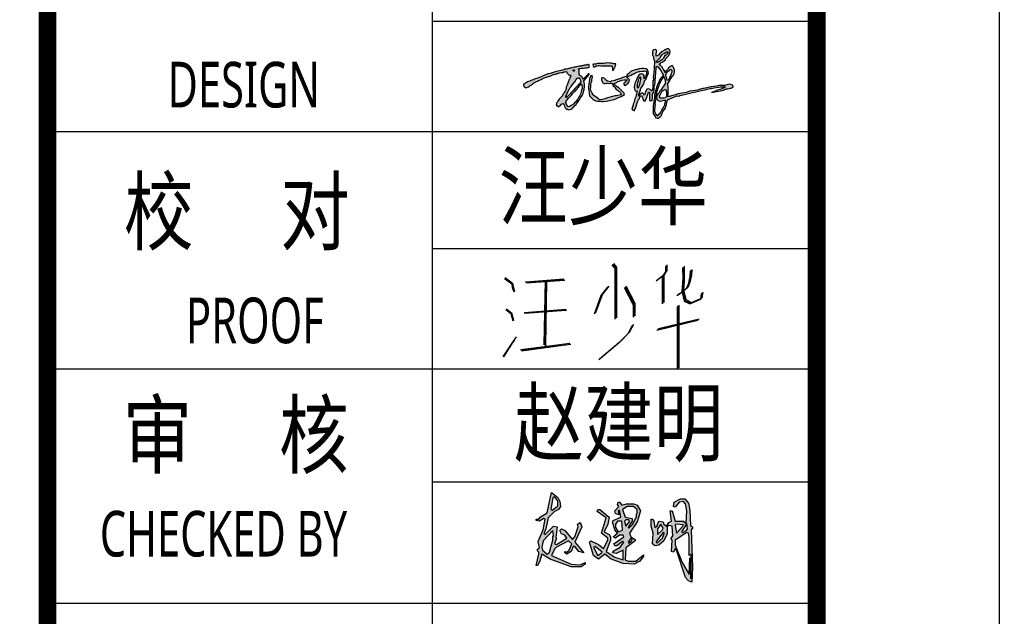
# Model space of a CAD drawing. Header units: inches. Extents: x -3733042 to -3450527, y 579159 to 997713.
# Drawn here: x -3651308 to -3643265, y 648555 to 653457 of the extents above; entities that cross this region are included whole.
import ezdxf
from ezdxf.enums import TextEntityAlignment as Align

# ---------------------------------------------------------------- set-up
doc = ezdxf.new("R2010")
doc.units = ezdxf.units.IN
doc.header["$LTSCALE"] = 1000
doc.header["$MEASUREMENT"] = 0
doc.linetypes.add('LENGSHUI', pattern=[22, 20, -1, 0, -1])
doc.layers.get('0').update_dxf_attribs({"lineweight": 18})
for name, color, linetype, lineweight in [('0-TK', 4, 'Continuous', 18), ('00签名', 7, 'LENGSHUI', 18), ('PUB_TITLE', 153, 'Continuous', 18)]:
    doc.layers.add(name, color=color, linetype=linetype, lineweight=lineweight)
doc.styles.add('-黑体', font='', dxfattribs={"width": 0.7})
doc.styles.get('-黑体').set_extended_font_data('微软雅黑')

# ---------------------------------------------------------------- blocks, each defined once
blk = doc.blocks.new('A$C41BB26E9')
for p, q in [((782.5, 752.9), (802.8, 727.4)), ((787.3, 758), (807.6, 732.5)), ((794, 763), (814.2, 737.6)), ((802.8, 727.4), (802.8, 361.9)), ((807.6, 732.5), (807.6, 366.9)), ((814.2, 737.6), (814.2, 372)), ((1172, 708), (1149.4, 674.8)), ((1178.7, 713.1), (1156.1, 679.9)), ((1167.2, 743.3), (1167.2, 702.9)), ((1172, 748.3), (1172, 708)), ((1178.7, 753.4), (1178.7, 713.1)), ((1290.1, 732.4), (1291.6, 663)), ((1294.9, 737.5), (1296.4, 668.1)), ((1301.6, 742.6), (1303, 673.2)), ((1345.4, 709.9), (1343.3, 669.7)), ((1350.1, 715), (1348.1, 674.8)), ((1356.8, 720), (1354.7, 679.8)), ((8.4, 655.9), (60.8, 616.3)), ((11.7, 657.9), (64, 618.3)), ((13.7, 661.4), (66, 621.8)), ((158.3, 630.4), (432.3, 650.9)), ((161.6, 631.6), (435.5, 652.1)), ((166, 622.8), (440, 643.3)), ((169.3, 623.9), (443.3, 644.4)), ((300.8, 641.1), (292.8, 177)), ((304, 642.2), (296.1, 178.2)), ((1144.7, 669.7), (1100.7, 635.3)), ((1149.4, 674.8), (1105.5, 640.4)), ((1156.1, 679.9), (1112.2, 645.5)), ((1167.2, 702.9), (1144.7, 669.7)), ((1144.9, 670.1), (1144.9, 471.6)), ((1149.7, 675.2), (1149.7, 476.7)), ((1156.4, 680.2), (1156.4, 481.7)), ((1291.6, 663), (1290.9, 621)), ((1296.4, 668.1), (1295.6, 626.1)), ((1303, 673.2), (1302.3, 631.1)), ((1343.3, 669.7), (1330.7, 615.1)), ((1348.1, 674.8), (1335.5, 620.1)), ((1354.7, 679.8), (1342.2, 625.2)), ((60.8, 616.3), (64.9, 590.8)), ((64, 618.3), (68.1, 592.8)), ((64.9, 590.8), (76.1, 558.1)), ((66, 621.8), (70.1, 596.2)), ((68.1, 592.8), (79.3, 560.1)), ((70.1, 596.2), (81.3, 563.6)), ((308.5, 633.4), (300.6, 169.4)), ((311.8, 634.6), (303.9, 170.5)), ((748.2, 590.3), (702, 532)), ((753, 595.4), (706.8, 537.1)), ((759.7, 600.5), (713.5, 542.1)), ((869.7, 590.8), (935.4, 466.1)), ((874.4, 595.9), (940.2, 471.1)), ((881.1, 601), (946.8, 476.2)), ((1317.4, 580.4), (1273.9, 544.2)), ((1322.2, 585.5), (1278.6, 549.3)), ((1290.9, 621), (1285, 563.4)), ((1328.9, 590.5), (1285.3, 554.4)), ((1295.6, 626.1), (1289.7, 568.5)), ((1289.7, 568.5), (1306.8, 497.5)), ((1302.3, 631.1), (1296.4, 573.6)), ((1296.4, 573.6), (1313.4, 502.6)), ((1330.7, 615.1), (1317.4, 580.4)), ((1335.5, 620.1), (1322.2, 585.5)), ((1342.2, 625.2), (1328.9, 590.5)), ((702, 532), (653.4, 398.3)), ((706.8, 537.1), (658.1, 403.4)), ((713.5, 542.1), (664.8, 408.5)), ((1273.9, 544.2), (1250.2, 530.9)), ((1278.6, 549.3), (1255, 536)), ((1285.3, 554.4), (1261.7, 541.1)), ((1285, 563.4), (1302, 492.4)), ((1306.8, 497.5), (1347.3, 477.7)), ((1313.4, 502.6), (1354, 482.8)), ((1342.5, 472.7), (1421.6, 505.1)), ((1347.3, 477.7), (1426.3, 510.2)), ((1354, 482.8), (1433, 515.3)), ((1421.6, 505.1), (1426.7, 545.7)), ((1426.3, 510.2), (1431.5, 550.8)), ((1433, 515.3), (1438.2, 555.9)), ((17.9, 431.4), (53.6, 401.8)), ((21.1, 433.3), (56.9, 403.7)), ((23.1, 436.8), (58.8, 407.2)), ((150.1, 409.6), (447.6, 431.8)), ((153.4, 410.7), (450.9, 432.9)), ((156, 404.6), (453.5, 426.9)), ((159.3, 405.8), (456.8, 428)), ((935.4, 466.1), (935.4, 376.7)), ((940.2, 471.1), (940.2, 381.8)), ((946.8, 476.2), (946.8, 386.9)), ((1251.7, 453), (1252.2, 0)), ((1256.4, 458.1), (1257, 5.1)), ((1263.1, 463.2), (1263.7, 10.2)), ((1302, 492.4), (1342.5, 472.7)), ((53.6, 401.8), (69, 349.7)), ((56.9, 403.7), (72.2, 351.7)), ((58.8, 407.2), (74.2, 355.1)), ((1106.3, 283.6), (1399.8, 355.3)), ((1111.1, 288.6), (1404.6, 360.3)), ((1117.8, 293.7), (1411.2, 365.4)), ((926.2, 312.4), (895.9, 256.6)), ((931, 317.5), (900.7, 261.7)), ((937.6, 322.5), (907.4, 266.7)), ((0.4, 95.1), (94.8, 235.1)), ((3.2, 91.3), (81.4, 212.8)), ((5.2, 94.8), (83.4, 216.3)), ((895.9, 256.6), (827.7, 186.6)), ((900.7, 261.7), (832.5, 191.7)), ((907.4, 266.7), (839.2, 196.8)), ((0, 89.3), (78.2, 210.8)), ((58.4, 180.4), (73.8, 204.9)), ((61.7, 182.3), (77, 206.8)), ((63.6, 185.8), (79, 210.3)), ((123, 141.9), (475.4, 188.5)), ((126.3, 143), (478.7, 189.7)), ((130.7, 134.2), (483.1, 180.9)), ((134, 135.4), (486.4, 182)), ((827.7, 186.6), (687.4, 67.8)), ((832.5, 191.7), (692.2, 72.9)), ((839.2, 196.8), (698.9, 77.9))]:
    blk.add_line(p, q)
blk = doc.blocks.new('WZQ')
h = blk.add_hatch(color=256)
h.paths.add_polyline_path([(11296, 18321), (11272, 18339), (11273, 18447), (11289, 18516), (11289, 18568), (11289, 18629), (11283, 18671), (11257, 18685), (11245, 18715), (11245, 18745), (11261, 18767), (11293, 18771), (11349, 18773), (11435, 18791), (11561, 18811), (11689, 18819), (11822, 18829), (11930, 18849), (11992, 18879), (12014, 18944), (12003, 18996), (11994, 19030), (11983, 19051), (11962, 19062), (11912, 19056), (11892, 19049), (11839, 19041), (11790, 19023), (11759, 19017), (11723, 19015), (11670, 19005), (11608, 18994), (11569, 18986), (11530, 18975), (11443, 18958), (11427, 18954), (11386, 18954), (11295, 18936), (11271, 18932), (11185, 18915), (11086, 18898), (11047, 18882), (10977, 18871), (10907, 18860), (10823, 18851), (10717, 18827), (10661, 18801), (10599, 18795), (10557, 18778), (10531, 18769), (10455, 18748), (10386, 18735), (10352, 18727), (10220, 18723), (10188, 18691), (10156, 18687), (9976, 18643), (9864, 18619), (9744, 18595), (9543, 18527), (9327, 18471), (9251, 18447), (9179, 18423), (9047, 18387), (8903, 18335), (8771, 18279), (8682, 18243), (8370, 18105), (8273, 18069), (8111, 18040), (7978, 17955), (7864, 17931), (7723, 17875), (7642, 17846), (7553, 17814), (7488, 17778), (7415, 17729), (7371, 17693), (7294, 17664), (7270, 17604), (7261, 17577), (7268, 17542), (7284, 17516), (7295, 17492), (7317, 17467), (7344, 17448), (7412, 17404), (7468, 17395), (7523, 17404), (7639, 17467), (7711, 17515), (7749, 17540), (7826, 17577), (7867, 17620), (7928, 17657), (8002, 17721), (8056, 17762), (8120, 17791), (8204, 17834), (8280, 17872), (8357, 17917), (8417, 17939), (8546, 17985), (8611, 18021), (8657, 18044), (8765, 18093), (8838, 18128), (8916, 18142), (8992, 18171), (9068, 18202), (9170, 18233), (9246, 18258), (9412, 18333), (9471, 18351), (9562, 18372), (9615, 18385), (9669, 18400), (9745, 18435), (9826, 18448), (9865, 18458), (10017, 18479), (10065, 18496), (10130, 18494), (10162, 18519), (10205, 18535), (10244, 18535), (10340, 18562), (10358, 18568), (10396, 18495), (10411, 18465), (10442, 18423), (10466, 18393), (10478, 18371), (10502, 18345), (10536, 18325), (10589, 18304), (10605, 18299), (10649, 18293), (10668, 18293), (10651, 18221), (10645, 18183), (10633, 18146), (10626, 18118), (10614, 18091), (10602, 18059), (10580, 18011), (10567, 17978), (10536, 17911), (10520, 17864), (10465, 17722), (10431, 17648), (10412, 17581), (10393, 17533), (10372, 17496), (10348, 17421), (10345, 17344), (10340, 17312), (10308, 17253), (10284, 17179), (10249, 17128), (10200, 17049), (10167, 16978), (10134, 16936), (10110, 16894), (10077, 16833), (10049, 16786), (9941, 16654), (9842, 16560), (9753, 16419), (9701, 16330), (9654, 16269), (9645, 16208), (9631, 16147), (9734, 16053), (9800, 16010), (9838, 16034), (9870, 16085), (9936, 16123), (10016, 16203), (10059, 16236), (10124, 16259), (10162, 16259), (10186, 16175), (10214, 16081), (10251, 15996), (10280, 15944), (10331, 15869), (10360, 15836), (10435, 15836), (10468, 15818), (10538, 15808), (10703, 15850), (10778, 15897), (10844, 15959), (10938, 16085), (11065, 16189), (11098, 16236), (11145, 16306), (11173, 16363), (11249, 16476), (11291, 16518), (11385, 16659), (11498, 16837), (11559, 16974), (11620, 17195), (11649, 17275), (11672, 17472), (11672, 17557), (11658, 17674), (11634, 17773), (11611, 17886), (11987, 18332), (11987, 18389), (11926, 18389), (11893, 18337), (11762, 18201), (11710, 18130), (11639, 18069), (11573, 18013), (11545, 18039), (11507, 18108), (11485, 18141), (11430, 18202), (11388, 18251), (11355, 18271), (11309, 18304)], flags=0)
h.paths.add_polyline_path([(10874, 18586), (10854, 18607), (10839, 18647), (10829, 18673), (10863, 18686), (10905, 18691), (10937, 18667), (10935, 18637), (10927, 18614), (10918, 18593)], flags=0)
h.paths.add_polyline_path([(11115, 18044), (11200, 18096), (11284, 18103), (11327, 18035), (11379, 17934), (11401, 17891), (11405, 17862), (11395, 17810), (11320, 17712), (11255, 17657), (11203, 17576), (11037, 17419), (10998, 17354), (10861, 17211), (10724, 17078), (10665, 17003), (10643, 16974), (10509, 16843), (10444, 16762), (10366, 16687), (10340, 16677), (10324, 16688), (10327, 16707), (10330, 16785), (10362, 16866), (10388, 16928), (10408, 16990), (10454, 17071), (10483, 17153), (10584, 17306), (10626, 17403), (10708, 17472), (10760, 17559), (10812, 17647), (10844, 17664), (10962, 17804), (11063, 17976)], flags=0)
h.paths.add_polyline_path([(11421, 17667), (11439, 17667), (11472, 17601), (11498, 17479), (11491, 17331), (11428, 17110), (11391, 16984), (11299, 16793), (11195, 16623), (11129, 16527), (11051, 16390), (10955, 16317), (10867, 16210), (10701, 16110), (10597, 16040), (10497, 16010), (10427, 16051), (10412, 16103), (10398, 16158), (10350, 16235), (10335, 16306), (10298, 16365), (10346, 16424), (10409, 16516), (10520, 16630), (10612, 16730), (10719, 16852), (10833, 16988), (10926, 17091), (10992, 17147), (11018, 17206), (11133, 17287), (11166, 17372), (11225, 17431), (11273, 17505), (11358, 17586)], flags=0)
h.paths.add_polyline_path([(12180, 17834), (12190, 17952), (12226, 18065), (12244, 18165), (12216, 18281), (12211, 18280), (12111, 18244), (12053, 18136), (12028, 18032), (12028, 17895), (11995, 17812), (11985, 17647), (11954, 17431), (11954, 17318), (11976, 17205), (11995, 17028), (12026, 16806), (12149, 16684), (12235, 16589), (12321, 16525), (12475, 16453), (12602, 16425), (12752, 16412), (12919, 16407), (13006, 16389), (13214, 16425), (13350, 16453), (13454, 16471), (13668, 16525), (13781, 16552), (13926, 16593), (14116, 16693), (14311, 16756), (14425, 16824), (14534, 16915), (14511, 17005), (14398, 17123), (14275, 17232), (14148, 17354), (14080, 17418), (13989, 17486), (13921, 17544), (13813, 17608), (13754, 17608), (13835, 17708), (13985, 17775), (14062, 17839), (14184, 17875), (14348, 17943), (14547, 17952), (14656, 17961), (14724, 17961), (14701, 17902), (14656, 17866), (14606, 17825), (14574, 17771), (14497, 17708), (14484, 17640), (14547, 17581), (14620, 17544), (14683, 17626), (14815, 17717), (14846, 17780), (14887, 17875), (14892, 17961), (14774, 18088), (14715, 18165), (14629, 18188), (14420, 18129), (14252, 18061), (14180, 18043), (13953, 17957), (13872, 17911), (13613, 17852), (13522, 17816), (13445, 17830), (13323, 17862), (13182, 17948), (13124, 18047), (13001, 18097), (12910, 18097), (12897, 18043), (12897, 17948), (12938, 17839), (12974, 17744), (13078, 17703), (13151, 17703), (13223, 17717), (13287, 17712), (13386, 17698), (13495, 17712), (13577, 17708), (13645, 17703), (13677, 17658), (13699, 17558), (13790, 17490), (13876, 17372), (13953, 17268), (14026, 17223), (14107, 17155), (14180, 17110), (14230, 17064), (14284, 16983), (14293, 16915), (14275, 16874), (14062, 16833), (13931, 16801), (13858, 16801), (13677, 16752), (13318, 16652), (13133, 16598), (13051, 16575), (12960, 16543), (12833, 16530), (12752, 16521), (12670, 16589), (12579, 16675), (12471, 16724), (12366, 16811), (12316, 16865), (12212, 17010), (12194, 17046), (12108, 17200), (12094, 17313), (12112, 17467), (12112, 17649), (12144, 17735)], flags=0)
h.paths.add_polyline_path([(13906, 19102), (13861, 19120), (13760, 19117), (13689, 19138), (13596, 19167), (13519, 19164), (13457, 19161), (13252, 19173), (13165, 19164), (13028, 19141), (12945, 19141), (12853, 19129), (12722, 19126), (12594, 19126), (12529, 19114), (12484, 19099), (12428, 19093), (12359, 19093), (12312, 19079), (12273, 19062), (12290, 18957), (12317, 18896), (12417, 18896), (12484, 18940), (12528, 18962), (12583, 18974), (12667, 19001), (12750, 19001), (12844, 18968), (12966, 18974), (13127, 18974), (13282, 18974), (13476, 18968), (13598, 18968), (13642, 18907), (13670, 18785), (13675, 18691), (13675, 18658), (13682, 18631), (13735, 18667), (13771, 18714), (13795, 18799), (13850, 18852), (13870, 18906), (13882, 19001)], flags=0)
h.paths.add_polyline_path([(16098, 18038), (16129, 18100), (16150, 18163), (16197, 18303), (16266, 18420), (16256, 18554), (16209, 18671), (16092, 18741), (15931, 18781), (15780, 18771), (15606, 18741), (15495, 18714), (15408, 18694), (15328, 18678), (15247, 18651), (15013, 18580), (14949, 18510), (14852, 18426), (14758, 18346), (14721, 18314), (14717, 18259), (14747, 18229), (14824, 18211), (14884, 18250), (15017, 18293), (15112, 18357), (15202, 18391), (15322, 18469), (15579, 18550), (15656, 18571), (15836, 18576), (15939, 18576), (16051, 18597), (16137, 18567), (16137, 18430), (16094, 18323), (16051, 18156), (15991, 18070), (15939, 18061), (15927, 18134), (15961, 18199), (15978, 18233), (15918, 18314), (15832, 18361), (15742, 18396), (15661, 18374), (15562, 18306), (15519, 18233), (15463, 18113), (15429, 18040), (15377, 17907), (15309, 17779), (15253, 17581), (15232, 17414), (15296, 17213), (15360, 17149), (15450, 17157), (15455, 17114), (15371, 16861), (15356, 16740), (15288, 16589), (15273, 16498), (15227, 16362), (15167, 16203), (15159, 16143), (15106, 16022), (15076, 15871), (15121, 15788), (15250, 15735), (15295, 15818), (15348, 15946), (15371, 16067), (15424, 16234), (15484, 16385), (15560, 16521), (15613, 16627), (15651, 16717), (15711, 16808), (15764, 16838), (15832, 16672), (15870, 16566), (15923, 16453), (16044, 16438), (16089, 16559), (16173, 16732), (16195, 16838), (16271, 17080), (16347, 17080), (16347, 16967), (16339, 16740), (16339, 16619), (16347, 16460), (16452, 16460), (16543, 16483), (16558, 16717), (16558, 16853), (16566, 16929), (16634, 17057), (16672, 17216), (16672, 17299), (16672, 17495), (16725, 17601), (16747, 17745), (16760, 17911), (16769, 18101), (16769, 18261), (16799, 18368), (16803, 18475), (16803, 18572), (16833, 18669), (16818, 18752), (16828, 18927), (16927, 18921), (17067, 18761), (17147, 18621), (17214, 18535), (17257, 18437), (17300, 18370), (17317, 18350), (17317, 18321), (17291, 18255), (17187, 18107), (17111, 18028), (17039, 17854), (16936, 17648), (16881, 17489), (16802, 17216), (16737, 16974), (16706, 16876), (16718, 16832), (16701, 16760), (16690, 16659), (16667, 16570), (16651, 16448), (16645, 16342), (16634, 16237), (16612, 16053), (16606, 15870), (16595, 15736), (16595, 15597), (16601, 15541), (16651, 15469), (16701, 15380), (16745, 15313), (16807, 15219), (16896, 15191), (16985, 15202), (17035, 15241), (17118, 15297), (17180, 15375), (17230, 15491), (17252, 15536), (17308, 15675), (17391, 15792), (17486, 15931), (17519, 16048), (17553, 16181), (17592, 16337), (17619, 16437), (17669, 16509), (17855, 16627), (18010, 16697), (18220, 16760), (18297, 16802), (18444, 16795), (18514, 16837), (18851, 16914), (19140, 16985), (19438, 17056), (19679, 17098), (19955, 17176), (20330, 17247), (20486, 17282), (20706, 17324), (20769, 17324), (20986, 17388), (21315, 17424), (21457, 17459), (21612, 17459), (21789, 17473), (21747, 17402), (21669, 17360), (21485, 17289), (21173, 17183), (21032, 17126), (20805, 17048), (21676, 17218), (21867, 17303), (21952, 17303), (22186, 17367), (22271, 17388), (22370, 17459), (22328, 17565), (22165, 17629), (22087, 17650), (21740, 17551), (21534, 17551), (21363, 17550), (21173, 17508), (20982, 17473), (20840, 17452), (20784, 17445), (20479, 17381), (20238, 17324), (20175, 17324), (19912, 17268), (19792, 17225), (19452, 17169), (19240, 17133), (18978, 17048), (18687, 16999), (18397, 16942), (18198, 16879), (18021, 16829), (17745, 16758), (17667, 16737), (17681, 16886), (17674, 17112), (17674, 17232), (17688, 17480), (17660, 17615), (17653, 17692), (17788, 17870), (17839, 17984), (17902, 18086), (18004, 18228), (18101, 18330), (18152, 18523), (18141, 18652), (18119, 18725), (18079, 18849), (18021, 18944), (17966, 18984), (17915, 18969), (17875, 18951), (17845, 18915), (17718, 18813), (17659, 18736), (17641, 18670), (17520, 18583), (17477, 18513), (17447, 18495), (17414, 18601), (17371, 18674), (17334, 18725), (17298, 18783), (17265, 18842), (17199, 18926), (17141, 18999), (17075, 19053), (17031, 19086), (17130, 19148), (17170, 19199), (17305, 19265), (17407, 19331), (17487, 19407), (17502, 19473), (17737, 19711), (17801, 19871), (17824, 20009), (17812, 20089), (17697, 20181), (17606, 20181), (17525, 20135), (17405, 20072), (17227, 19974), (17066, 19820), (16992, 19745), (16894, 19699), (16825, 19671), (16814, 19825), (16843, 19951), (16871, 20049), (16751, 20146), (16636, 20123), (16579, 20095), (16550, 19986), (16550, 19871), (16556, 19768), (16596, 19665), (16665, 19407), (16705, 19350), (16688, 18776), (16665, 18450), (16613, 18175), (16642, 18008), (16585, 17888), (16585, 17716), (16585, 17493), (16573, 17349), (16533, 17212), (16504, 17143), (16424, 17235), (16378, 17275), (16258, 17315), (16158, 17276), (16110, 17171), (16053, 17114), (16012, 16928), (15988, 16863), (15923, 16936), (15826, 17017), (15745, 16985), (15680, 16928), (15591, 16863), (15542, 16782), (15607, 16985), (15680, 17179), (15729, 17333), (15769, 17406), (15899, 17617), (15972, 17787), (15967, 17855), (16051, 17954)], flags=0)
h.paths.add_polyline_path([(15710, 17994), (15702, 17894), (15679, 17829), (15663, 17749), (15644, 17676), (15629, 17611), (15602, 17546), (15587, 17499), (15560, 17415), (15475, 17388), (15464, 17434), (15445, 17519), (15445, 17580), (15456, 17626), (15475, 17733), (15491, 17795), (15514, 17860), (15529, 17937), (15548, 17987), (15568, 18036), (15594, 18075), (15629, 18125), (15690, 18155), (15721, 18182), (15721, 18148), (15710, 18063)], flags=0)
h.paths.add_polyline_path([(17009, 17527), (17044, 17615), (17092, 17738), (17229, 18006), (17295, 18137), (17387, 18190), (17422, 18089), (17457, 17997), (17484, 17918), (17501, 17821), (17519, 17729), (17479, 17650), (17378, 17505), (17308, 17400), (17233, 17290), (17136, 17224), (17088, 17123), (17031, 17035), (16996, 16965), (16908, 16846), (16851, 16675), (16899, 16539), (16996, 16451), (17119, 16399), (17211, 16412), (17303, 16442), (17404, 16478), (17494, 16473), (17491, 16427), (17484, 16360), (17456, 16242), (17438, 16161), (17388, 16065), (17301, 15891), (17240, 15786), (17163, 15620), (17108, 15565), (17019, 15493), (16958, 15421), (16903, 15371), (16842, 15421), (16786, 15493), (16759, 15587), (16698, 15681), (16703, 15759), (16723, 16043), (16741, 16166), (16736, 16254), (16789, 16640), (16785, 16754), (16824, 16873), (16824, 16952), (16868, 17119), (16921, 17277), (16961, 17417)], flags=0)
h.paths.add_polyline_path([(16830, 19236), (16863, 19328), (16930, 19391), (17023, 19466), (17086, 19521), (17119, 19567), (17182, 19655), (17283, 19802), (17388, 19852), (17489, 19928), (17556, 19966), (17590, 19987), (17657, 19987), (17657, 19911), (17623, 19840), (17585, 19806), (17510, 19747), (17426, 19672), (17376, 19584), (17338, 19521), (17266, 19441), (17220, 19391), (17166, 19340), (17082, 19299), (17019, 19265), (16947, 19244), (16897, 19215)], flags=0)
h.paths.add_polyline_path([(17237, 17145), (17369, 17220), (17418, 17259), (17497, 17250), (17541, 17237), (17541, 17154), (17558, 17070), (17558, 16987), (17558, 16899), (17558, 16816), (17545, 16767), (17527, 16710), (17484, 16666), (17369, 16640), (17207, 16640), (17088, 16640), (17057, 16684), (17084, 16816), (17119, 16877), (17163, 16965), (17198, 17066)], flags=0)
h.paths.add_polyline_path([(17523, 18232), (17512, 18320), (17559, 18429), (17606, 18501), (17663, 18548), (17751, 18626), (17818, 18693), (17865, 18714), (17937, 18631), (17937, 18522), (17922, 18470), (17911, 18403), (17880, 18310), (17844, 18242), (17808, 18170), (17787, 18097), (17751, 18040), (17673, 17937), (17621, 17905), (17582, 17970), (17595, 18071), (17548, 18180)], flags=0)
for p, q in [((12312, 19079), (12273, 19062)), ((12273, 19062), (12290, 18957)), ((12359, 19093), (12312, 19079)), ((12428, 19093), (12359, 19093)), ((12484, 19099), (12428, 19093)), ((12529, 19114), (12484, 19099)), ((12594, 19126), (12529, 19114)), ((12722, 19126), (12594, 19126)), ((12853, 19129), (12722, 19126)), ((12945, 19141), (12853, 19129)), ((13028, 19141), (12945, 19141)), ((13165, 19164), (13028, 19141)), ((13252, 19173), (13165, 19164)), ((13457, 19161), (13252, 19173)), ((13519, 19164), (13457, 19161)), ((13596, 19167), (13519, 19164)), ((13689, 19138), (13596, 19167)), ((13760, 19117), (13689, 19138)), ((13861, 19120), (13760, 19117)), ((13906, 19102), (13861, 19120)), ((13882, 19001), (13906, 19102)), ((12290, 18957), (12317, 18896)), ((12317, 18896), (12417, 18896)), ((12417, 18896), (12484, 18940)), ((12484, 18940), (12528, 18962)), ((12528, 18962), (12583, 18974)), ((12583, 18974), (12667, 19001)), ((12667, 19001), (12750, 19001)), ((12750, 19001), (12844, 18968)), ((12844, 18968), (12966, 18974)), ((12966, 18974), (13127, 18974)), ((13127, 18974), (13282, 18974)), ((13282, 18974), (13476, 18968)), ((13476, 18968), (13598, 18968)), ((13598, 18968), (13642, 18907)), ((13642, 18907), (13670, 18785)), ((13670, 18785), (13675, 18691)), ((13675, 18691), (13675, 18658)), ((13675, 18658), (13682, 18631)), ((13682, 18631), (13735, 18667)), ((13735, 18667), (13771, 18714)), ((13771, 18714), (13795, 18799)), ((13795, 18799), (13850, 18852)), ((13850, 18852), (13870, 18906)), ((13870, 18906), (13882, 19001)), ((11985, 17647), (11954, 17431)), ((11995, 17812), (11985, 17647)), ((12028, 17895), (11995, 17812)), ((12053, 18136), (12028, 18032)), ((12028, 18032), (12028, 17895)), ((12111, 18244), (12053, 18136)), ((12211, 18280), (12111, 18244)), ((12112, 17649), (12144, 17735)), ((12112, 17467), (12112, 17649)), ((12144, 17735), (12180, 17834)), ((12180, 17834), (12190, 17952)), ((12190, 17952), (12226, 18065)), ((12244, 18165), (12216, 18281)), ((12226, 18065), (12244, 18165)), ((12910, 18097), (12897, 18043)), ((12897, 18043), (12897, 17948)), ((12897, 17948), (12938, 17839)), ((13001, 18097), (12910, 18097)), ((12938, 17839), (12974, 17744)), ((12974, 17744), (13078, 17703)), ((13124, 18047), (13001, 18097)), ((13078, 17703), (13151, 17703)), ((13182, 17948), (13124, 18047)), ((13151, 17703), (13223, 17717)), ((13323, 17862), (13182, 17948)), ((13223, 17717), (13287, 17712)), ((13287, 17712), (13386, 17698)), ((13445, 17830), (13323, 17862)), ((13386, 17698), (13495, 17712)), ((13522, 17816), (13445, 17830)), ((13495, 17712), (13577, 17708)), ((13613, 17852), (13522, 17816)), ((13577, 17708), (13645, 17703)), ((13872, 17911), (13613, 17852)), ((13645, 17703), (13677, 17658)), ((13677, 17658), (13699, 17558)), ((13754, 17608), (13835, 17708)), ((13835, 17708), (13985, 17775)), ((13953, 17957), (13872, 17911)), ((14180, 18043), (13953, 17957)), ((13985, 17775), (14062, 17839)), ((14062, 17839), (14184, 17875)), ((14252, 18061), (14180, 18043)), ((14184, 17875), (14348, 17943)), ((14420, 18129), (14252, 18061)), ((14348, 17943), (14547, 17952)), ((14629, 18188), (14420, 18129)), ((14497, 17708), (14484, 17640)), ((14484, 17640), (14547, 17581)), ((14574, 17771), (14497, 17708)), ((14547, 17952), (14656, 17961)), ((14606, 17825), (14574, 17771)), ((14574, 17771), (14574, 17771)), ((14656, 17866), (14606, 17825)), ((14715, 18165), (14629, 18188)), ((14656, 17961), (14724, 17961)), ((14701, 17902), (14656, 17866)), ((14683, 17626), (14815, 17717)), ((14724, 17961), (14701, 17902)), ((14774, 18088), (14715, 18165)), ((14715, 18165), (14715, 18165)), ((14892, 17961), (14774, 18088)), ((14815, 17717), (14846, 17780)), ((14846, 17780), (14887, 17875)), ((14887, 17875), (14892, 17961)), ((11954, 17431), (11954, 17318)), ((11954, 17318), (11976, 17205)), ((11976, 17205), (11995, 17028)), ((11995, 17028), (12026, 16806)), ((12094, 17313), (12112, 17467)), ((12108, 17200), (12094, 17313)), ((12194, 17046), (12108, 17200)), ((12212, 17010), (12194, 17046)), ((12316, 16865), (12212, 17010)), ((13699, 17558), (13790, 17490)), ((13813, 17608), (13754, 17608)), ((13790, 17490), (13876, 17372)), ((13921, 17544), (13813, 17608)), ((13876, 17372), (13953, 17268)), ((13989, 17486), (13921, 17544)), ((13953, 17268), (14026, 17223)), ((14080, 17418), (13989, 17486)), ((14026, 17223), (14107, 17155)), ((14148, 17354), (14080, 17418)), ((14107, 17155), (14180, 17110)), ((14275, 17232), (14148, 17354)), ((14180, 17110), (14230, 17064)), ((14230, 17064), (14284, 16983)), ((14398, 17123), (14275, 17232)), ((14284, 16983), (14293, 16915)), ((14511, 17005), (14398, 17123)), ((14534, 16915), (14511, 17005)), ((14547, 17581), (14620, 17544)), ((14620, 17544), (14683, 17626)), ((12026, 16806), (12149, 16684)), ((12149, 16684), (12235, 16589)), ((12235, 16589), (12321, 16525)), ((12366, 16811), (12316, 16865)), ((12321, 16525), (12475, 16453)), ((12471, 16724), (12366, 16811)), ((12579, 16675), (12471, 16724)), ((12475, 16453), (12602, 16425)), ((12670, 16589), (12579, 16675)), ((12602, 16425), (12752, 16412)), ((12752, 16521), (12670, 16589)), ((12833, 16530), (12752, 16521)), ((12752, 16412), (12919, 16407)), ((12960, 16543), (12833, 16530)), ((12919, 16407), (13006, 16389)), ((13051, 16575), (12960, 16543)), ((13006, 16389), (13214, 16425)), ((13133, 16598), (13051, 16575)), ((13318, 16652), (13133, 16598)), ((13214, 16425), (13350, 16453)), ((13677, 16752), (13318, 16652)), ((13350, 16453), (13454, 16471)), ((13454, 16471), (13668, 16525)), ((13668, 16525), (13781, 16552)), ((13858, 16801), (13677, 16752)), ((13781, 16552), (13926, 16593)), ((13931, 16801), (13858, 16801)), ((13858, 16801), (13858, 16801)), ((13926, 16593), (14116, 16693)), ((14062, 16833), (13931, 16801)), ((14275, 16874), (14062, 16833)), ((14116, 16693), (14311, 16756)), ((14293, 16915), (14275, 16874)), ((14311, 16756), (14425, 16824)), ((14425, 16824), (14534, 16915))]:
    blk.add_line(p, q)
for points in [[(14721, 18314), (14717, 18259), (14747, 18229), (14824, 18211), (14884, 18250), (15017, 18293), (15112, 18357), (15202, 18391), (15322, 18469), (15579, 18550), (15656, 18571), (15836, 18576), (15939, 18576), (16051, 18597), (16137, 18567), (16137, 18430), (16094, 18323), (16051, 18156), (15991, 18070), (15939, 18061), (15927, 18134), (15961, 18199), (15978, 18233), (15918, 18314), (15832, 18361), (15742, 18396), (15661, 18374), (15562, 18306), (15519, 18233), (15463, 18113), (15429, 18040), (15377, 17907), (15309, 17779), (15253, 17581), (15232, 17414), (15296, 17213), (15360, 17149), (15450, 17157), (15455, 17114), (15371, 16861), (15356, 16740), (15288, 16589), (15273, 16498), (15227, 16362), (15167, 16203), (15159, 16143), (15106, 16022), (15076, 15871), (15121, 15788), (15250, 15735), (15295, 15818), (15348, 15946), (15371, 16067), (15424, 16234), (15484, 16385), (15560, 16521), (15613, 16627), (15651, 16717), (15711, 16808), (15764, 16838), (15832, 16672), (15870, 16566), (15923, 16453), (16044, 16438), (16089, 16559), (16173, 16732), (16195, 16838), (16271, 17080), (16347, 17080), (16347, 16967), (16339, 16740), (16339, 16619), (16347, 16460), (16452, 16460), (16543, 16483), (16558, 16717), (16558, 16853), (16566, 16929), (16634, 17057), (16672, 17216), (16672, 17299), (16672, 17495), (16725, 17601), (16747, 17745), (16760, 17911), (16769, 18101), (16769, 18261), (16799, 18368), (16803, 18475), (16803, 18572), (16833, 18669), (16818, 18752), (16828, 18927), (16927, 18921), (17067, 18761), (17147, 18621), (17214, 18535), (17257, 18437), (17300, 18370), (17317, 18350), (17317, 18321), (17291, 18255), (17187, 18107), (17111, 18028), (17039, 17854), (16936, 17648), (16881, 17489), (16802, 17216), (16737, 16974), (16706, 16876), (16718, 16832), (16701, 16760), (16690, 16659), (16667, 16570), (16651, 16448), (16645, 16342), (16634, 16237), (16612, 16053), (16606, 15870), (16595, 15736), (16595, 15597), (16601, 15541), (16651, 15469), (16701, 15380), (16745, 15313), (16807, 15219), (16896, 15191), (16985, 15202), (17035, 15241), (17118, 15297), (17180, 15375), (17230, 15491), (17252, 15536), (17308, 15675), (17391, 15792), (17486, 15931), (17519, 16048), (17553, 16181), (17592, 16337), (17619, 16437), (17669, 16509), (17855, 16627), (18010, 16697), (18220, 16760), (18297, 16802), (18444, 16795), (18514, 16837), (18851, 16914), (19140, 16985), (19438, 17056), (19679, 17098), (19955, 17176), (20330, 17247), (20486, 17282), (20706, 17324), (20769, 17324), (20986, 17388), (21315, 17424), (21457, 17459), (21612, 17459), (21789, 17473), (21747, 17402), (21669, 17360), (21485, 17289), (21173, 17183), (21032, 17126), (20805, 17048), (21676, 17218), (21867, 17303), (21952, 17303), (22186, 17367), (22271, 17388), (22370, 17459), (22328, 17565), (22165, 17629), (22087, 17650), (21740, 17551), (21534, 17551), (21363, 17550), (21173, 17508), (20982, 17473), (20840, 17452), (20784, 17445), (20479, 17381), (20238, 17324), (20175, 17324), (19912, 17268), (19792, 17225), (19452, 17169), (19240, 17133), (18978, 17048), (18687, 16999), (18397, 16942), (18198, 16879), (18021, 16829), (17745, 16758), (17667, 16737), (17681, 16886), (17674, 17112), (17674, 17232), (17688, 17480), (17660, 17615), (17653, 17692), (17788, 17870), (17839, 17984), (17902, 18086), (18004, 18228), (18101, 18330), (18152, 18523), (18141, 18652), (18119, 18725), (18079, 18849), (18021, 18944), (17966, 18984), (17915, 18969), (17875, 18951), (17845, 18915), (17718, 18813), (17659, 18736), (17641, 18670), (17520, 18583), (17477, 18513), (17447, 18495), (17414, 18601), (17371, 18674), (17334, 18725), (17298, 18783), (17265, 18842), (17199, 18926), (17141, 18999), (17075, 19053), (17031, 19086), (17130, 19148), (17170, 19199), (17305, 19265), (17407, 19331), (17487, 19407), (17502, 19473), (17737, 19711), (17801, 19871), (17824, 20009), (17812, 20089), (17697, 20181), (17606, 20181), (17525, 20135), (17405, 20072), (17227, 19974), (17066, 19820), (16992, 19745), (16894, 19699), (16825, 19671), (16814, 19825), (16843, 19951), (16871, 20049), (16751, 20146), (16636, 20123), (16579, 20095), (16550, 19986), (16550, 19871), (16556, 19768), (16596, 19665), (16665, 19407), (16705, 19350), (16688, 18776), (16665, 18450), (16613, 18175), (16642, 18008), (16585, 17888), (16585, 17716), (16585, 17493), (16573, 17349), (16533, 17212), (16504, 17143), (16424, 17235), (16378, 17275), (16258, 17315), (16158, 17276), (16110, 17171), (16053, 17114), (16012, 16928), (15988, 16863), (15923, 16936), (15826, 17017), (15745, 16985), (15680, 16928), (15591, 16863), (15542, 16782), (15607, 16985), (15680, 17179), (15729, 17333), (15769, 17406), (15899, 17617), (15972, 17787), (15967, 17855), (16051, 17954), (16098, 18038), (16129, 18100), (16150, 18163), (16197, 18303), (16266, 18420), (16256, 18554), (16209, 18671), (16092, 18741), (15931, 18781), (15780, 18771), (15606, 18741), (15495, 18714), (15408, 18694), (15328, 18678), (15247, 18651), (15013, 18580), (14949, 18510), (14852, 18426), (14758, 18346), (14721, 18314)], [(16830, 19236), (16863, 19328), (16930, 19391), (17023, 19466), (17086, 19521), (17119, 19567), (17182, 19655), (17283, 19802), (17388, 19852), (17489, 19928), (17556, 19966), (17590, 19987), (17657, 19987), (17657, 19911), (17623, 19840), (17585, 19806), (17510, 19747), (17426, 19672), (17376, 19584), (17338, 19521), (17266, 19441), (17220, 19391), (17166, 19340), (17082, 19299), (17019, 19265), (16947, 19244), (16897, 19215), (16830, 19236)], [(7261, 17577), (7268, 17542), (7284, 17516), (7295, 17492), (7317, 17467), (7344, 17448), (7412, 17404), (7468, 17395), (7523, 17404), (7639, 17467), (7711, 17515), (7749, 17540), (7826, 17577), (7867, 17620), (7928, 17657), (8002, 17721), (8056, 17762), (8120, 17791), (8204, 17834), (8280, 17872), (8357, 17917), (8417, 17939), (8546, 17985), (8611, 18021), (8657, 18044), (8765, 18093), (8838, 18128), (8916, 18142), (8992, 18171), (9068, 18202), (9170, 18233), (9246, 18258), (9412, 18333), (9471, 18351), (9562, 18372), (9615, 18385), (9669, 18400), (9745, 18435), (9826, 18448), (9865, 18458), (10017, 18479), (10065, 18496), (10130, 18494), (10162, 18519), (10205, 18535), (10244, 18535), (10340, 18562), (10358, 18568), (10396, 18495), (10411, 18465), (10442, 18423), (10466, 18393), (10478, 18371), (10502, 18345), (10536, 18325), (10589, 18304), (10605, 18299), (10649, 18293), (10668, 18293), (10651, 18221), (10645, 18183), (10633, 18146), (10626, 18118), (10614, 18091), (10602, 18059), (10580, 18011), (10567, 17978), (10536, 17911), (10520, 17864), (10465, 17722), (10431, 17648), (10412, 17581), (10393, 17533), (10372, 17496), (10348, 17421), (10345, 17344), (10340, 17312), (10308, 17253), (10284, 17179), (10249, 17128), (10200, 17049), (10167, 16978), (10134, 16936), (10110, 16894), (10077, 16833), (10049, 16786), (9941, 16654), (9842, 16560), (9753, 16419), (9701, 16330), (9654, 16269), (9645, 16208), (9631, 16147), (9734, 16053), (9800, 16010), (9838, 16034), (9870, 16085), (9936, 16123), (10016, 16203), (10059, 16236), (10124, 16259), (10162, 16259), (10186, 16175), (10214, 16081), (10251, 15996), (10280, 15944), (10331, 15869), (10360, 15836), (10435, 15836), (10468, 15818), (10538, 15808), (10703, 15850), (10778, 15897), (10844, 15959), (10938, 16085), (11065, 16189), (11098, 16236), (11145, 16306), (11173, 16363), (11249, 16476), (11291, 16518), (11385, 16659), (11498, 16837), (11559, 16974), (11620, 17195), (11649, 17275), (11672, 17472), (11672, 17557), (11658, 17674), (11634, 17773), (11611, 17886), (11987, 18332), (11987, 18389), (11926, 18389), (11893, 18337), (11762, 18201), (11710, 18130), (11639, 18069), (11573, 18013), (11545, 18039), (11507, 18108), (11485, 18141), (11430, 18202), (11388, 18251), (11355, 18271), (11309, 18304), (11296, 18321), (11272, 18339), (11273, 18447), (11289, 18516), (11289, 18568), (11289, 18629), (11283, 18671), (11257, 18685), (11245, 18715), (11245, 18745), (11261, 18767), (11293, 18771), (11349, 18773), (11435, 18791), (11561, 18811), (11689, 18819), (11822, 18829), (11930, 18849), (11992, 18879), (12014, 18944), (12003, 18996), (11994, 19030), (11983, 19051), (11962, 19062), (11912, 19056), (11892, 19049), (11839, 19041), (11790, 19023), (11759, 19017), (11723, 19015), (11670, 19005), (11608, 18994), (11569, 18986), (11530, 18975), (11443, 18958), (11427, 18954), (11386, 18954), (11295, 18936), (11271, 18932), (11185, 18915), (11086, 18898), (11047, 18882), (10977, 18871), (10907, 18860), (10823, 18851), (10717, 18827), (10661, 18801), (10599, 18795), (10557, 18778), (10531, 18769), (10455, 18748), (10386, 18735), (10352, 18727), (10220, 18723), (10188, 18691), (10156, 18687), (9976, 18643), (9864, 18619), (9744, 18595), (9543, 18527), (9327, 18471), (9251, 18447), (9179, 18423), (9047, 18387), (8903, 18335), (8771, 18279), (8682, 18243), (8370, 18105), (8273, 18069), (8111, 18040), (7978, 17955), (7864, 17931), (7723, 17875), (7642, 17846), (7553, 17814), (7488, 17778), (7415, 17729), (7371, 17693), (7294, 17664), (7270, 17604), (7261, 17577)], [(10829, 18673), (10863, 18686), (10905, 18691), (10937, 18667), (10935, 18637), (10927, 18614), (10918, 18593), (10874, 18586), (10854, 18607), (10839, 18647), (10829, 18673)], [(17512, 18320), (17559, 18429), (17606, 18501), (17663, 18548), (17751, 18626), (17818, 18693), (17865, 18714), (17937, 18631), (17937, 18522), (17922, 18470), (17911, 18403), (17880, 18310), (17844, 18242), (17808, 18170), (17787, 18097), (17751, 18040), (17673, 17937), (17621, 17905), (17582, 17970), (17595, 18071), (17548, 18180), (17523, 18232), (17512, 18320)], [(10298, 16365), (10346, 16424), (10409, 16516), (10520, 16630), (10612, 16730), (10719, 16852), (10833, 16988), (10926, 17091), (10992, 17147), (11018, 17206), (11133, 17287), (11166, 17372), (11225, 17431), (11273, 17505), (11358, 17586), (11421, 17667), (11439, 17667), (11472, 17601), (11498, 17479), (11491, 17331), (11428, 17110), (11391, 16984), (11299, 16793), (11195, 16623), (11129, 16527), (11051, 16390), (10955, 16317), (10867, 16210), (10701, 16110), (10597, 16040), (10497, 16010), (10427, 16051), (10412, 16103), (10398, 16158), (10350, 16235), (10335, 16306), (10298, 16365)], [(10327, 16707), (10330, 16785), (10362, 16866), (10388, 16928), (10408, 16990), (10454, 17071), (10483, 17153), (10584, 17306), (10626, 17403), (10708, 17472), (10760, 17559), (10812, 17647), (10844, 17664), (10962, 17804), (11063, 17976), (11115, 18044), (11200, 18096), (11284, 18103), (11327, 18035), (11379, 17934), (11401, 17891), (11405, 17862), (11395, 17810), (11320, 17712), (11255, 17657), (11203, 17576), (11037, 17419), (10998, 17354), (10861, 17211), (10724, 17078), (10665, 17003), (10643, 16974), (10509, 16843), (10444, 16762), (10366, 16687), (10340, 16677), (10324, 16688), (10327, 16707)], [(15690, 18155), (15629, 18125), (15594, 18075), (15568, 18036), (15548, 17987), (15529, 17937), (15514, 17860), (15491, 17795), (15475, 17733), (15456, 17626), (15445, 17580), (15445, 17519), (15464, 17434), (15475, 17388), (15560, 17415), (15587, 17499), (15602, 17546), (15629, 17611), (15644, 17676), (15663, 17749), (15679, 17829), (15702, 17894), (15710, 17994), (15710, 18063), (15721, 18148), (15721, 18182), (15690, 18155)], [(17494, 16473), (17404, 16478), (17303, 16442), (17211, 16412), (17119, 16399), (16996, 16451), (16899, 16539), (16851, 16675), (16908, 16846), (16996, 16965), (17031, 17035), (17088, 17123), (17136, 17224), (17233, 17290), (17308, 17400), (17378, 17505), (17479, 17650), (17519, 17729), (17501, 17821), (17484, 17918), (17457, 17997), (17422, 18089), (17387, 18190), (17295, 18137), (17229, 18006), (17092, 17738), (17044, 17615), (17009, 17527), (16961, 17417), (16921, 17277), (16868, 17119), (16824, 16952), (16824, 16873), (16785, 16754), (16789, 16640), (16736, 16254), (16741, 16166), (16723, 16043), (16703, 15759), (16698, 15681), (16759, 15587), (16786, 15493), (16842, 15421), (16903, 15371), (16958, 15421), (17019, 15493), (17108, 15565), (17163, 15620), (17240, 15786), (17301, 15891), (17388, 16065), (17438, 16161), (17456, 16242), (17484, 16360), (17491, 16427), (17494, 16473)], [(17418, 17259), (17497, 17250), (17541, 17237), (17541, 17154), (17558, 17070), (17558, 16987), (17558, 16899), (17558, 16816), (17545, 16767), (17527, 16710), (17484, 16666), (17369, 16640), (17207, 16640), (17088, 16640), (17057, 16684), (17084, 16816), (17119, 16877), (17163, 16965), (17198, 17066), (17237, 17145), (17369, 17220), (17418, 17259)]]:
    blk.add_lwpolyline(points)

msp = doc.modelspace()

# ---------------------------------------------------------------- hatches: boundary and pattern name
at = {"layer": '00签名', "linetype": 'Continuous'}
h = msp.add_hatch(color=256, dxfattribs=at)
h.paths.add_polyline_path([(-3646918.3, 649417.1), (-3646883.7, 649434.4), (-3646866.5, 649457.4), (-3646872.2, 649497.8), (-3646889.5, 649532.3), (-3646941.3, 649572.6), (-3646975.9, 649405.6), (-3647033.5, 649371), (-3647045, 649353.8), (-3647068.1, 649353.8), (-3647068.1, 649342.2), (-3647039.3, 649336.5), (-3647004.7, 649359.5), (-3646993.2, 649353.8), (-3647010.5, 649267.4), (-3647050.8, 649169.4), (-3647039.3, 649117.6), (-3647056.5, 649106.1), (-3647056.5, 649094.6), (-3647045, 649083), (-3647045, 649065.8), (-3647068.1, 648973.6), (-3647056.5, 648973.6), (-3647039.3, 649002.4), (-3647022, 649065.8), (-3646952.9, 649025.4), (-3646780.1, 648962.1), (-3646699.4, 648962.1), (-3646664.9, 648985.1), (-3646664.9, 648996.6), (-3646705.2, 648979.4), (-3646780.1, 648985.1), (-3646941.3, 649054.2), (-3646918.3, 649106.1), (-3646901, 649123.4), (-3646803.1, 649175.2), (-3646774.3, 649152.2), (-3646797.3, 649100.3), (-3646814.6, 649083), (-3646831.9, 649088.8), (-3646831.9, 649077.3), (-3646814.6, 649065.8), (-3646780.1, 649088.8), (-3646762.8, 649129.1), (-3646751.3, 649129.1), (-3646716.7, 649088.8), (-3646676.4, 649077.3), (-3646751.3, 649163.7), (-3646693.7, 649290.4), (-3646705.2, 649325), (-3646728.2, 649313.4), (-3646722.5, 649290.4), (-3646751.3, 649209.8), (-3646768.5, 649186.7), (-3646831.9, 649261.6), (-3646860.7, 649273.1), (-3646872.2, 649261.6), (-3646860.7, 649232.8), (-3646831.9, 649221.3), (-3646814.6, 649198.2), (-3646901, 649146.4), (-3646918.3, 649152.2), (-3646901, 649198.2), (-3646906.8, 649204), (-3646895.3, 649290.4), (-3646924.1, 649296.2), (-3646993.2, 649227), (-3647004.7, 649232.8), (-3646987.4, 649273.1), (-3646970.1, 649365.3)], flags=0)
h.paths.add_polyline_path([(-3646947.1, 649434.4), (-3646929.8, 649532.3), (-3646918.3, 649538.1), (-3646889.5, 649503.5), (-3646889.5, 649463.2), (-3646895.3, 649457.4), (-3646935.6, 649428.6)], flags=0)
h.paths.add_polyline_path([(-3646929.8, 649261.6), (-3646924.1, 649215.5), (-3646929.8, 649209.8), (-3646929.8, 649181), (-3646958.6, 649083), (-3646975.9, 649065.8), (-3647016.2, 649100.3), (-3647022, 649123.4), (-3647010.5, 649175.2)], flags=0)
h = msp.add_hatch(color=256, dxfattribs=at)
h.paths.add_polyline_path([(-3646238.6, 649469), (-3646267.4, 649480.5), (-3646325, 649480.5), (-3646365.3, 649469), (-3646382.6, 649492), (-3646394.1, 649492), (-3646399.9, 649474.7), (-3646388.4, 649457.4), (-3646422.9, 649422.9), (-3646417.2, 649399.8), (-3646388.4, 649388.3), (-3646394.1, 649422.9), (-3646382.6, 649428.6), (-3646371.1, 649371), (-3646434.5, 649342.2), (-3646440.2, 649330.7), (-3646422.9, 649267.4), (-3646399.9, 649238.6), (-3646434.5, 649209.8), (-3646417.2, 649198.2), (-3646382.6, 649221.3), (-3646353.8, 649221.3), (-3646348.1, 649209.8), (-3646428.7, 649152.2), (-3646422.9, 649134.9), (-3646405.7, 649134.9), (-3646359.6, 649169.4), (-3646348.1, 649163.7), (-3646376.9, 649123.4), (-3646428.7, 649094.6), (-3646440.2, 649077.3), (-3646411.4, 649071.5), (-3646353.8, 649100.3), (-3646353.8, 649019.7), (-3646422.9, 649042.7), (-3646492.1, 649088.8), (-3646457.5, 649181), (-3646457.5, 649209.8), (-3646469, 649227), (-3646509.3, 649250.1), (-3646480.5, 649313.4), (-3646469, 649371), (-3646543.9, 649434.4), (-3646561.2, 649434.4), (-3646566.9, 649417.1), (-3646492.1, 649365.3), (-3646532.4, 649238.6), (-3646480.5, 649198.2), (-3646480.5, 649181), (-3646515.1, 649111.8), (-3646555.4, 649146.4), (-3646618.8, 649175.2), (-3646630.3, 649163.7), (-3646595.7, 649054.2), (-3646555.4, 649025.4), (-3646503.6, 649065.8), (-3646451.7, 649025.4), (-3646353.8, 648990.9), (-3646261.7, 648985.1), (-3646215.6, 649008.2), (-3646186.8, 649048.5), (-3646186.8, 649060), (-3646250.1, 649008.2), (-3646313.5, 649008.2), (-3646336.5, 649019.7), (-3646330.8, 649117.6), (-3646255.9, 649175.2), (-3646255.9, 649186.7), (-3646290.5, 649209.8), (-3646302, 649238.6), (-3646238.6, 649330.7), (-3646209.8, 649422.9)], flags=0)
h.paths.add_polyline_path([(-3646359.6, 649434.4), (-3646319.3, 649457.4), (-3646267.4, 649457.4), (-3646238.6, 649434.4), (-3646238.6, 649399.8), (-3646244.4, 649394.1), (-3646244.4, 649376.8), (-3646273.2, 649313.4), (-3646307.7, 649278.9), (-3646313.5, 649284.6), (-3646278.9, 649336.5), (-3646278.9, 649359.5), (-3646336.5, 649371)], flags=0)
h.paths.add_polyline_path([(-3646365.3, 649336.5), (-3646359.6, 649267.4), (-3646365.3, 649261.6), (-3646394.1, 649250.1), (-3646417.2, 649284.6), (-3646417.2, 649313.4), (-3646399.9, 649336.5)], flags=0)
h.paths.add_polyline_path([(-3646330.8, 649348), (-3646307.7, 649348), (-3646302, 649330.7), (-3646307.7, 649325), (-3646330.8, 649296.2), (-3646342.3, 649336.5)], flags=0)
h.paths.add_polyline_path([(-3646290.5, 649198.2), (-3646278.9, 649186.7), (-3646284.7, 649175.2), (-3646307.7, 649157.9), (-3646313.5, 649163.7)], flags=0)
h.paths.add_polyline_path([(-3646584.2, 649129.1), (-3646526.6, 649083), (-3646532.4, 649077.3), (-3646561.2, 649054.2), (-3646595.7, 649123.4)], flags=0)
h.paths.add_polyline_path([(-3645950.6, 649422.9), (-3645967.9, 649422.9), (-3645956.4, 649336.5), (-3645979.4, 649325), (-3645996.7, 649296.2), (-3646019.7, 649313.4), (-3646025.5, 649330.7), (-3646060.1, 649336.5), (-3646077.3, 649296.2), (-3646094.6, 649284.6), (-3646100.4, 649336.5), (-3646111.9, 649353.8), (-3646123.4, 649353.8), (-3646123.4, 649296.2), (-3646106.1, 649238.6), (-3646111.9, 649152.2), (-3646094.6, 649134.9), (-3646060.1, 649140.6), (-3646019.7, 649175.2), (-3645990.9, 649232.8), (-3645990.9, 649290.4), (-3645979.4, 649301.9), (-3645950.6, 649296.2), (-3645944.9, 649215.5), (-3645962.1, 649192.5), (-3645950.6, 649181), (-3645956.4, 649088.8), (-3645939.1, 649083), (-3645927.6, 649111.8), (-3645916.1, 649100.3), (-3645841.2, 648875.7), (-3645818.1, 648846.9), (-3645789.3, 648835.4), (-3645783.6, 648956.3), (-3645795.1, 649267.4), (-3645783.6, 649278.9), (-3645783.6, 649290.4), (-3645800.9, 649301.9), (-3645806.6, 649428.6), (-3645818.1, 649486.2), (-3645846.9, 649520.8), (-3645881.5, 649520.8), (-3645933.3, 649492), (-3645939.1, 649457.4), (-3645927.6, 649451.7), (-3645893, 649492), (-3645858.5, 649497.8), (-3645841.2, 649480.5), (-3645829.7, 649422.9), (-3645835.4, 649319.2), (-3645858.5, 649336.5), (-3645927.6, 649336.5)], flags=0)
h.paths.add_polyline_path([(-3645921.8, 649313.4), (-3645858.5, 649307.7), (-3645864.2, 649296.2), (-3645916.1, 649238.6), (-3645927.6, 649307.7)], flags=0)
h.paths.add_polyline_path([(-3646025.5, 649278.9), (-3646031.3, 649267.4), (-3646071.6, 649227), (-3646071.6, 649273.1), (-3646042.8, 649313.4)], flags=0)
h.paths.add_polyline_path([(-3645829.7, 649319.2), (-3645823.9, 649273.1), (-3645829.7, 649267.4), (-3645864.2, 649244.3), (-3645875.7, 649250.1)], flags=0)
h.paths.add_polyline_path([(-3646014, 649238.6), (-3646019.7, 649227), (-3646031.3, 649198.2), (-3646077.3, 649157.9), (-3646083.1, 649169.4), (-3646025.5, 649244.3)], flags=0)
h.paths.add_polyline_path([(-3645829.7, 649244.3), (-3645818.1, 649238.6), (-3645812.4, 649204), (-3645812.4, 649054.2), (-3645800.9, 649065.8), (-3645795.1, 649060), (-3645795.1, 648869.9), (-3645800.9, 648864.2), (-3645806.6, 649037), (-3645812.4, 648898.7), (-3645870, 648996.6), (-3645927.6, 649140.6), (-3645927.6, 649181)], flags=0)

# ---------------------------------------------------------------- linework, layer by layer
at = {"layer": '0-TK'}
msp.add_lwpolyline([(-3651078.8, 639212.6, 144, 144, 0), (-3651078.8, 699212.6, 144, 144, 0)], format="xyseb", dxfattribs=at)
at = {"layer": '00签名', "linetype": 'Continuous'}
for points in [[(-3646664.9, 648996.6), (-3646664.9, 648985.1), (-3646699.4, 648962.1), (-3646780.1, 648962.1), (-3646952.9, 649025.4), (-3647022, 649065.8), (-3647039.3, 649002.4), (-3647056.5, 648973.6), (-3647068.1, 648973.6), (-3647045, 649065.8), (-3647045, 649083), (-3647056.5, 649094.6), (-3647056.5, 649106.1), (-3647039.3, 649117.6), (-3647050.8, 649169.4), (-3647010.5, 649267.4), (-3646993.2, 649353.8), (-3647004.7, 649359.5), (-3647039.3, 649336.5), (-3647068.1, 649342.2), (-3647068.1, 649353.8), (-3647045, 649353.8), (-3647033.5, 649371), (-3646975.9, 649405.6), (-3646941.3, 649572.6), (-3646889.5, 649532.3), (-3646872.2, 649497.8), (-3646866.5, 649457.4), (-3646883.7, 649434.4), (-3646918.3, 649417.1), (-3646970.1, 649365.3), (-3646987.4, 649273.1), (-3647004.7, 649232.8), (-3646993.2, 649227), (-3646924.1, 649296.2), (-3646895.3, 649290.4), (-3646906.8, 649204), (-3646901, 649198.2), (-3646918.3, 649152.2), (-3646901, 649146.4), (-3646814.6, 649198.2), (-3646831.9, 649221.3), (-3646860.7, 649232.8), (-3646872.2, 649261.6), (-3646860.7, 649273.1), (-3646831.9, 649261.6), (-3646768.5, 649186.7), (-3646751.3, 649209.8), (-3646722.5, 649290.4), (-3646728.2, 649313.4), (-3646705.2, 649325), (-3646693.7, 649290.4), (-3646751.3, 649163.7), (-3646676.4, 649077.3), (-3646716.7, 649088.8), (-3646751.3, 649129.1), (-3646762.8, 649129.1), (-3646780.1, 649088.8), (-3646814.6, 649065.8), (-3646831.9, 649077.3), (-3646831.9, 649088.8), (-3646814.6, 649083), (-3646797.3, 649100.3), (-3646774.3, 649152.2), (-3646803.1, 649175.2), (-3646901, 649123.4), (-3646918.3, 649106.1), (-3646941.3, 649054.2), (-3646780.1, 648985.1), (-3646705.2, 648979.4), (-3646664.9, 648996.6)], [(-3646895.3, 649457.4), (-3646889.5, 649463.2), (-3646889.5, 649503.5), (-3646918.3, 649538.1), (-3646929.8, 649532.3), (-3646947.1, 649434.4), (-3646935.6, 649428.6), (-3646895.3, 649457.4)], [(-3646186.8, 649060), (-3646186.8, 649048.5), (-3646215.6, 649008.2), (-3646261.7, 648985.1), (-3646353.8, 648990.9), (-3646451.7, 649025.4), (-3646503.6, 649065.8), (-3646555.4, 649025.4), (-3646595.7, 649054.2), (-3646630.3, 649163.7), (-3646618.8, 649175.2), (-3646555.4, 649146.4), (-3646515.1, 649111.8), (-3646480.5, 649181), (-3646480.5, 649198.2), (-3646532.4, 649238.6), (-3646492.1, 649365.3), (-3646566.9, 649417.1), (-3646561.2, 649434.4), (-3646543.9, 649434.4), (-3646469, 649371), (-3646480.5, 649313.4), (-3646509.3, 649250.1), (-3646469, 649227), (-3646457.5, 649209.8), (-3646457.5, 649181), (-3646492.1, 649088.8), (-3646422.9, 649042.7), (-3646353.8, 649019.7), (-3646353.8, 649100.3), (-3646411.4, 649071.5), (-3646440.2, 649077.3), (-3646428.7, 649094.6), (-3646376.9, 649123.4), (-3646348.1, 649163.7), (-3646359.6, 649169.4), (-3646405.7, 649134.9), (-3646422.9, 649134.9), (-3646428.7, 649152.2), (-3646348.1, 649209.8), (-3646353.8, 649221.3), (-3646382.6, 649221.3), (-3646417.2, 649198.2), (-3646434.5, 649209.8), (-3646399.9, 649238.6), (-3646422.9, 649267.4), (-3646440.2, 649330.7), (-3646434.5, 649342.2), (-3646371.1, 649371), (-3646382.6, 649428.6), (-3646394.1, 649422.9), (-3646388.4, 649388.3), (-3646417.2, 649399.8), (-3646422.9, 649422.9), (-3646388.4, 649457.4), (-3646399.9, 649474.7), (-3646394.1, 649492), (-3646382.6, 649492), (-3646365.3, 649469), (-3646325, 649480.5), (-3646267.4, 649480.5), (-3646238.6, 649469), (-3646209.8, 649422.9), (-3646238.6, 649330.7), (-3646302, 649238.6), (-3646290.5, 649209.8), (-3646255.9, 649186.7), (-3646255.9, 649175.2), (-3646330.8, 649117.6), (-3646336.5, 649019.7), (-3646313.5, 649008.2), (-3646250.1, 649008.2), (-3646186.8, 649060)], [(-3646244.4, 649394.1), (-3646238.6, 649399.8), (-3646238.6, 649434.4), (-3646267.4, 649457.4), (-3646319.3, 649457.4), (-3646359.6, 649434.4), (-3646336.5, 649371), (-3646278.9, 649359.5), (-3646278.9, 649336.5), (-3646313.5, 649284.6), (-3646307.7, 649278.9), (-3646273.2, 649313.4), (-3646244.4, 649376.8), (-3646244.4, 649394.1)], [(-3645783.6, 649290.4), (-3645783.6, 649278.9), (-3645795.1, 649267.4), (-3645783.6, 648956.3), (-3645789.3, 648835.4), (-3645818.1, 648846.9), (-3645841.2, 648875.7), (-3645916.1, 649100.3), (-3645927.6, 649111.8), (-3645939.1, 649083), (-3645956.4, 649088.8), (-3645950.6, 649181), (-3645962.1, 649192.5), (-3645944.9, 649215.5), (-3645950.6, 649296.2), (-3645979.4, 649301.9), (-3645990.9, 649290.4), (-3645990.9, 649232.8), (-3646019.7, 649175.2), (-3646060.1, 649140.6), (-3646094.6, 649134.9), (-3646111.9, 649152.2), (-3646106.1, 649238.6), (-3646123.4, 649296.2), (-3646123.4, 649353.8), (-3646111.9, 649353.8), (-3646100.4, 649336.5), (-3646094.6, 649284.6), (-3646077.3, 649296.2), (-3646060.1, 649336.5), (-3646025.5, 649330.7), (-3646019.7, 649313.4), (-3645996.7, 649296.2), (-3645979.4, 649325), (-3645956.4, 649336.5), (-3645967.9, 649422.9), (-3645950.6, 649422.9), (-3645927.6, 649336.5), (-3645858.5, 649336.5), (-3645835.4, 649319.2), (-3645829.7, 649422.9), (-3645841.2, 649480.5), (-3645858.5, 649497.8), (-3645893, 649492), (-3645927.6, 649451.7), (-3645939.1, 649457.4), (-3645933.3, 649492), (-3645881.5, 649520.8), (-3645846.9, 649520.8), (-3645818.1, 649486.2), (-3645806.6, 649428.6), (-3645800.9, 649301.9), (-3645783.6, 649290.4)], [(-3646365.3, 649261.6), (-3646359.6, 649267.4), (-3646365.3, 649336.5), (-3646399.9, 649336.5), (-3646417.2, 649313.4), (-3646417.2, 649284.6), (-3646394.1, 649250.1), (-3646365.3, 649261.6)], [(-3646307.7, 649325), (-3646302, 649330.7), (-3646307.7, 649348), (-3646330.8, 649348), (-3646342.3, 649336.5), (-3646330.8, 649296.2), (-3646307.7, 649325)], [(-3646031.3, 649267.4), (-3646025.5, 649278.9), (-3646042.8, 649313.4), (-3646071.6, 649273.1), (-3646071.6, 649227), (-3646031.3, 649267.4)], [(-3645864.2, 649296.2), (-3645858.5, 649307.7), (-3645921.8, 649313.4), (-3645927.6, 649307.7), (-3645916.1, 649238.6), (-3645864.2, 649296.2)], [(-3645829.7, 649267.4), (-3645823.9, 649273.1), (-3645829.7, 649319.2), (-3645875.7, 649250.1), (-3645864.2, 649244.3), (-3645829.7, 649267.4)], [(-3646929.8, 649209.8), (-3646924.1, 649215.5), (-3646929.8, 649261.6), (-3647010.5, 649175.2), (-3647022, 649123.4), (-3647016.2, 649100.3), (-3646975.9, 649065.8), (-3646958.6, 649083), (-3646929.8, 649181), (-3646929.8, 649209.8)], [(-3646019.7, 649227), (-3646014, 649238.6), (-3646025.5, 649244.3), (-3646083.1, 649169.4), (-3646077.3, 649157.9), (-3646031.3, 649198.2), (-3646019.7, 649227)], [(-3645800.9, 648864.2), (-3645795.1, 648869.9), (-3645795.1, 649060), (-3645800.9, 649065.8), (-3645812.4, 649054.2), (-3645812.4, 649204), (-3645818.1, 649238.6), (-3645829.7, 649244.3), (-3645927.6, 649181), (-3645927.6, 649140.6), (-3645870, 648996.6), (-3645812.4, 648898.7), (-3645806.6, 649037), (-3645800.9, 648864.2)], [(-3646532.4, 649077.3), (-3646526.6, 649083), (-3646584.2, 649129.1), (-3646595.7, 649123.4), (-3646561.2, 649054.2), (-3646532.4, 649077.3)], [(-3646284.7, 649175.2), (-3646278.9, 649186.7), (-3646290.5, 649198.2), (-3646313.5, 649163.7), (-3646307.7, 649157.9), (-3646284.7, 649175.2)]]:
    msp.add_lwpolyline(points, dxfattribs=at)
at = {"layer": 'PUB_TITLE'}
for p, q in [((-3647921.7, 658388.8), (-3647921.7, 639212.6)), ((-3647921.7, 653443.2), (-3644764.6, 653443.2)), ((-3651078.8, 652538.8), (-3644764.6, 652538.8)), ((-3647921.7, 651576.2), (-3644764.6, 651576.2)), ((-3651078.8, 650588.8), (-3644764.6, 650588.8)), ((-3647921.7, 649659.9), (-3644764.6, 649659.9)), ((-3651078.8, 648662.6), (-3644764.6, 648662.6))]:
    msp.add_line(p, q, dxfattribs=at)
msp.add_lwpolyline([(-3643264.6, 637712.6), (-3643264.6, 700712.6), (-3732364.6, 700712.6), (-3732364.6, 637712.6)], close=True, dxfattribs=at)
msp.add_lwpolyline([(-3644764.6, 639212.6, 150, 150, 0), (-3644764.6, 699212.6, 150, 150, 0), (-3728614.6, 699212.6, 150, 150, 0), (-3728614.6, 639212.6, 150, 150, 0)], format="xyseb", close=True, dxfattribs=at)
msp.add_lwpolyline([(-3644764.6, 639212.6, 150, 150, 0), (-3644764.6, 699212.6, 150, 150, 0), (-3728614.6, 699212.6, 150, 150, 0), (-3728614.6, 639212.6, 150, 150, 0)], format="xyseb", close=True, dxfattribs=at)

# ---------------------------------------------------------------- block references
for name, p, xscale, yscale, zscale in [('WZQ', (-3648000.8, 650913.5), 0.1140480000263778, 0.1140480000263778, 0.1140480000263778), ('A$C41BB26E9', (-3647337.2, 650583.7), 1.14, 1.14, 1.14)]:
    msp.add_blockref(name, p, dxfattribs=dict(xscale=xscale, yscale=yscale, zscale=zscale))

# ---------------------------------------------------------------- texts
at = {"style": '-黑体'}
for s, height, width, p in [('DESIGN', 375, 0.7, (-3650094.1, 652922.2)), ('汪少华', 525, 0.8, (-3647376.4, 652086.7)), ('PROOF', 375, 0.7, (-3649942.3, 650985.7)), ('赵建明', 525, 0.8, (-3647248.8, 650145.5))]:
    msp.add_text(s, height=height, dxfattribs=dict(at, width=width)).set_placement(p, align=Align.MIDDLE_LEFT)
at = {"attachment_point": 4, "style": '-黑体'}
for s, insert, char_height, width in [('{\\W0.8;校     对}', (-3650452.7, 651851.5), 525, 2876.32), ('{\\W0.8;审     核}', (-3650463.3, 650016.6), 525, 2848.416), ('CHECKED BY', (-3650650, 649231.7), 375, 3164.086)]:
    msp.add_mtext(s, dxfattribs=dict(at, insert=insert, char_height=char_height, width=width))

doc.saveas('drawing.dxf')
